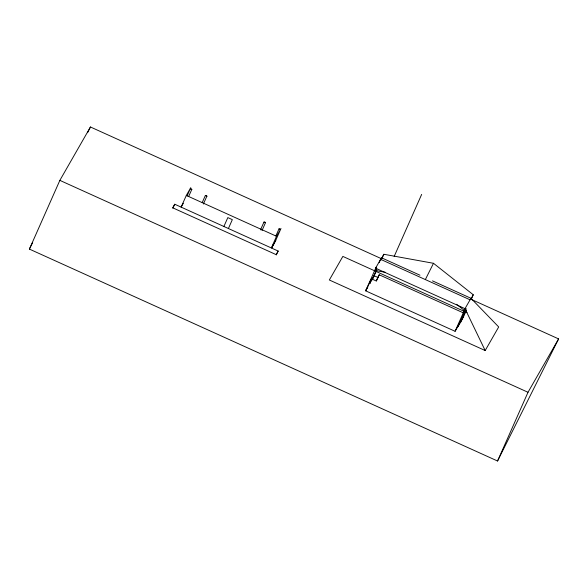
<?xml version="1.0" encoding="UTF-8"?>
<svg xmlns="http://www.w3.org/2000/svg" width="588" height="588" viewBox="0 0 588 588"><rect width="100%" height="100%" fill="white"/><g stroke="black" fill="none" stroke-linecap="round" stroke-linejoin="round"><path stroke-width="0.88" d="M191.828 189.351L190.321 188.674L191.828 189.351L188.689 196.421M205.359 195.481L206.866 196.157L205.359 195.481L202.228 202.551M260.506 229.871L263.983 222.014L264.887 222.051L265.489 222.698L262.005 230.555M279.021 228.828L280.527 229.504L279.021 228.828L275.89 235.891M471.554 299.498L558.6 338.901L497.551 461.014L29.4 249.099L59.858 180.369L90.449 126.986L381.186 258.588M187.058 196.017L190.755 187.668L186.308 195.436L181.126 207.123L183.353 203.235M203.382 204.014L206.866 196.157M223.888 226.483L227.828 217.597L232.341 219.64L228.401 228.519M276.529 236.28L271.355 247.967L275.809 240.198L280.983 228.511L276.529 236.28L186.308 195.436M272.097 247.43L273.56 244.123L271.95 247.35M376.099 267.239L365.648 290.825L455.083 331.301L463.689 316.278L466.277 310.442M369.756 283.093L371.616 278.896L376.122 280.939L379.201 274.78L464.123 313.22L455.083 331.301L465.159 308.56M370.44 281.836L371.447 279.344M370.91 280.99L370.352 282.108L371.087 280.439M369.903 283.475L370.271 282.644L369.992 283.203M385.596 272.362L375.659 270.553L376.724 268.15M379.209 262.542L380.627 259.337L470.062 299.814M376.849 269.966L372.226 279.866M381.972 258.389L383.802 254.266L433.488 263.292L473.237 294.742L471.407 298.866M376.43 281.042L379.201 274.78M394.18 256.419L421.662 194.4M458.133 326.73L466.159 308.626M497.551 461.014L528.009 392.284L558.6 338.901M172.835 208.159L174.746 204.234L278.183 251.054L276.264 254.979M29.4 249.099L32.678 242.543M87.583 132.719L90.449 126.986M273.383 245.042L275.809 240.198M375.659 270.553L376.474 268.929M380.95 259.969L383.802 254.266M371.616 278.896L365.648 290.825L367.787 287.098M370.705 281.013L371.263 279.895M370.447 282.093L370.815 281.262M371.807 279.66L376.695 269.885M425.345 279.579L433.488 263.292M465.909 309.398L465.093 311.023L456.575 304.29M471.201 298.814L473.237 294.742M459.61 323.4L466.122 310.368M460.433 322.79L463.689 316.278M174.746 204.234L172.703 207.807L276.132 254.626L278.183 251.054M371.991 279.748L374.262 275.794L378.437 277.69M470.944 298.278L498.697 326.957L485.181 350.544L464.99 308.663L470.944 298.278L432.496 280.873M265.489 222.698L263.968 222.11M275.478 240.61L275.544 240.183M419.957 275.199L381.509 257.794L375.563 268.179L464.99 308.663M467.026 312.625L342.855 256.412L329.339 279.998L485.181 350.544M59.858 180.369L528.009 392.284"/></g></svg>
